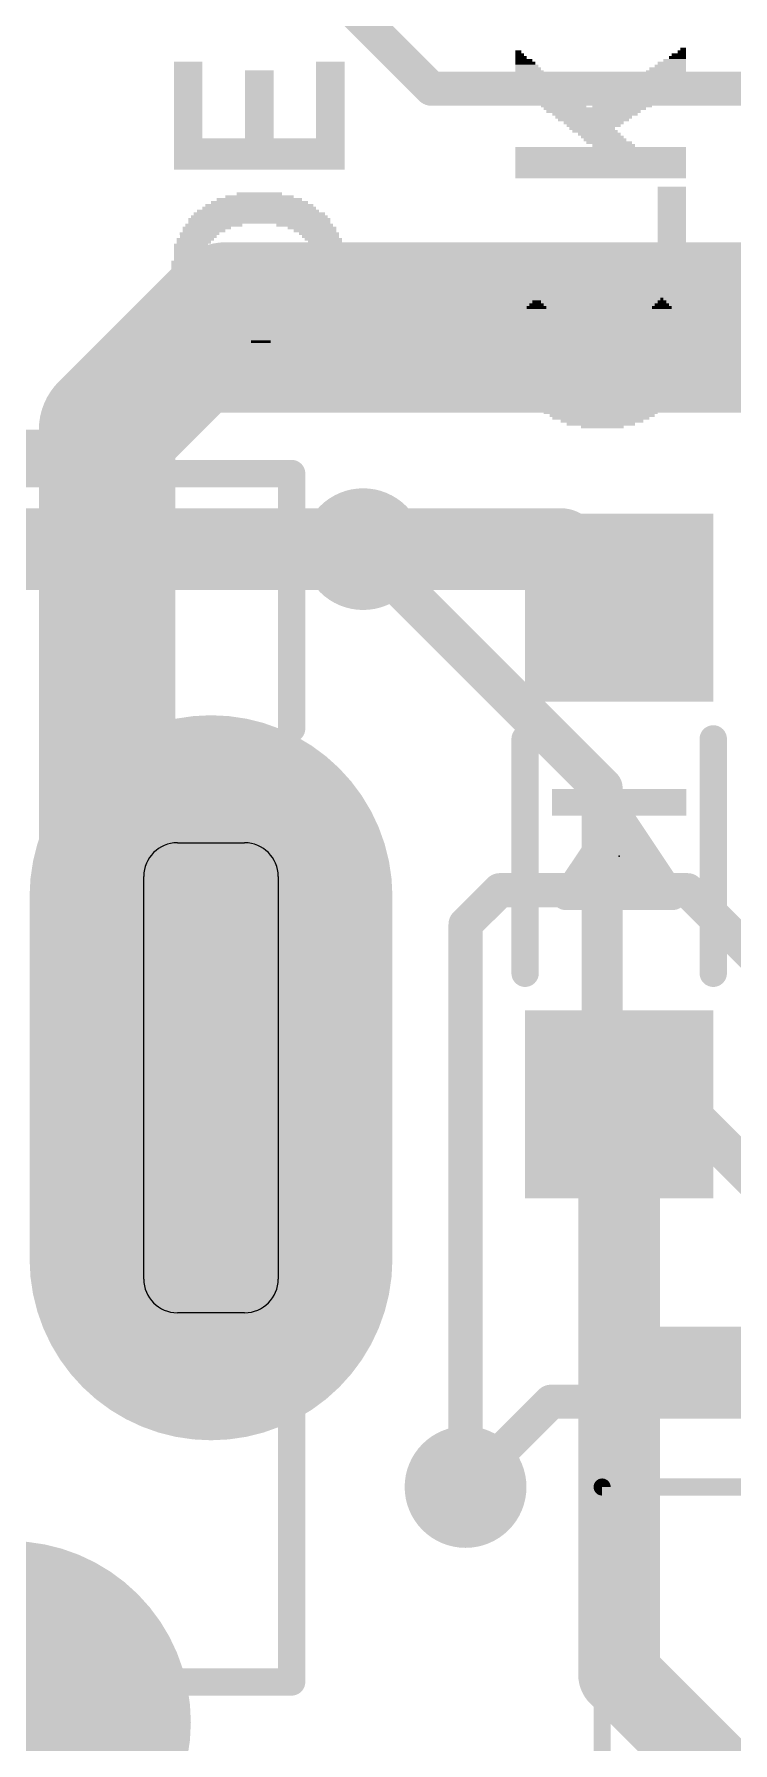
# Model space of a CAD drawing. Extents: x -1.3 to 65.2, y -0.1 to 30.9.
# Drawn here: x 11.01 to 16.21, y 7.49 to 20.22 of the extents above; entities that cross this region are included whole.
import ezdxf

# ---------------------------------------------------------------- set-up
doc = ezdxf.new("R2010")
doc.units = 0
for name, color, linetype in [('1', 12, 'CONTINUOUS'), ('16', 132, 'CONTINUOUS'), ('17', 110, 'CONTINUOUS'), ('18', 110, 'CONTINUOUS'), ('20', 40, 'CONTINUOUS'), ('200', 40, 'CONTINUOUS'), ('21', 40, 'CONTINUOUS'), ('23', 53, 'CONTINUOUS')]:
    doc.layers.add(name, color=color, linetype=linetype)

# ---------------------------------------------------------------- blocks, each defined once
blk = doc.blocks.new('RECT')
blk.add_solid([(-0.5, -0.5), (0.5, -0.5), (-0.5, 0.5), (0.5, 0.5)])
blk = doc.blocks.new('LONGP100')
at = {"const_width": 1}
blk.add_lwpolyline([(-0.5, 0), (0.5, 0)], dxfattribs=at)
at = {"const_width": 0.5}
for points in [[(-0.5, 0.25, 1), (-0.5, -0.25)], [(0.5, -0.25, 1), (0.5, 0.25)]]:
    blk.add_lwpolyline(points, format="xyb", dxfattribs=at)
blk = doc.blocks.new('ROUNDV')
at = {"const_width": 0.5}
blk.add_lwpolyline([(0, -0.25, 1), (0, 0.25, 1), (0, -0.25)], format="xyb", dxfattribs=at)

msp = doc.modelspace()

# ---------------------------------------------------------------- linework, layer by layer
at = {"layer": '1'}
for points, const_width in [([(12.7, 21.082), (13.97, 19.812)], 0.254), ([(13.97, 19.812), (16.383, 19.812)], 0.254), ([(12.446, 18.161), (11.557, 17.272)], 1.016), ([(12.446, 18.161), (16.256, 18.161)], 1.016), ([(16.256, 18.161), (18.415, 16.002)], 1.016), ([(11.557, 17.272), (11.557, 13.219)], 1.016), ([(14.931, 16.383), (13.462, 16.383)], 0.6096), ([(15.367, 15.947), (14.931, 16.383)], 0.6096), ([(14.478, 13.843), (14.224, 13.589)], 0.254), ([(15.875, 13.843), (14.478, 13.843)], 0.254), ([(16.51, 13.208), (15.875, 13.843)], 0.254), ([(11.557, 13.219), (12.33, 12.446)], 1.016), ([(14.224, 13.589), (14.224, 9.398)], 0.254), ([(15.367, 12.247), (15.367, 10.287)], 0.6096), ([(15.367, 10.287), (15.367, 8.001)], 0.6096), ([(15.367, 10.287), (16.857, 10.287)], 0.6096), ([(15.367, 8.001), (19.05, 4.318)], 0.6096)]:
    msp.add_lwpolyline(points, dxfattribs=dict(at, const_width=const_width))
for points, const_width in [([(13.97, 19.8755, 1), (13.97, 19.7485)], 0.127), ([(13.9251, 19.7671, 1), (14.0149, 19.8569)], 0.127), ([(12.446, 18.415, 1), (12.446, 17.907)], 0.508), ([(12.6256, 17.9814, 1), (12.2664, 18.3406)], 0.508), ([(16.4356, 18.3406, 1), (16.0764, 17.9814)], 0.508), ([(16.256, 17.907, 1), (16.256, 18.415)], 0.508), ([(11.811, 17.272, 1), (11.303, 17.272)], 0.508), ([(11.3774, 17.4516, 1), (11.7366, 17.0924)], 0.508), ([(13.462, 16.5354, 1), (13.462, 16.2306)], 0.3048), ([(15.0388, 16.4908, 1), (14.8232, 16.2752)], 0.3048), ([(14.931, 16.2306, 1), (14.931, 16.5354)], 0.3048), ([(15.2592, 15.8392, 1), (15.4748, 16.0548)], 0.3048), ([(14.478, 13.9065, 1), (14.478, 13.7795)], 0.127), ([(14.5229, 13.7981, 1), (14.4331, 13.8879)], 0.127), ([(15.9199, 13.8879, 1), (15.8301, 13.7981)], 0.127), ([(15.875, 13.7795, 1), (15.875, 13.9065)], 0.127), ([(11.7366, 13.3986, 1), (11.3774, 13.0394)], 0.508), ([(14.2875, 13.589, 1), (14.1605, 13.589)], 0.127), ([(14.1791, 13.6339, 1), (14.2689, 13.5441)], 0.127), ([(11.303, 13.219, 1), (11.811, 13.219)], 0.508), ([(12.1504, 12.2664, 1), (12.5096, 12.6256)], 0.508), ([(15.5194, 12.247, 1), (15.2146, 12.247)], 0.3048), ([(15.5194, 10.287, 1), (15.2146, 10.287)], 0.3048), ([(15.367, 10.4394, 1), (15.367, 10.1346)], 0.3048), ([(15.2146, 10.287, 1), (15.5194, 10.287)], 0.3048), ([(14.1605, 9.398, 1), (14.2875, 9.398)], 0.127), ([(15.4748, 8.1088, 1), (15.2592, 7.8932)], 0.3048), ([(15.2146, 8.001, 1), (15.5194, 8.001)], 0.3048)]:
    msp.add_lwpolyline(points, format="xyb", dxfattribs=dict(at, const_width=const_width))
at = {"layer": '16'}
for points, const_width in [([(12.319, 17.526), (11.938, 17.145)], 0.254), ([(24.257, 17.526), (12.319, 17.526)], 0.254), ([(11.938, 17.145), (5.842, 17.145)], 0.254), ([(3.302, 16.383), (13.462, 16.383)], 0.6096), ([(15.24, 14.605), (13.462, 16.383)], 0.3048), ([(15.24, 12.827), (15.24, 14.605)], 0.3048), ([(17.145, 10.922), (15.24, 12.827)], 0.3048), ([(14.224, 9.398), (14.859, 10.033)], 0.254), ([(14.859, 10.033), (26.67, 10.033)], 0.254)]:
    msp.add_lwpolyline(points, dxfattribs=dict(at, const_width=const_width))
for points, const_width in [([(12.319, 17.5895, 1), (12.319, 17.4625)], 0.127), ([(12.3639, 17.4811, 1), (12.2741, 17.5709)], 0.127), ([(11.8931, 17.1899, 1), (11.9829, 17.1001)], 0.127), ([(11.938, 17.0815, 1), (11.938, 17.2085)], 0.127), ([(13.462, 16.2306, 1), (13.462, 16.5354)], 0.3048), ([(13.5159, 16.4369, 1), (13.4081, 16.3291)], 0.1524), ([(15.3162, 14.605, 1), (15.1638, 14.605)], 0.1524), ([(15.1861, 14.5511, 1), (15.2939, 14.6589)], 0.1524), ([(15.2939, 12.8809, 1), (15.1861, 12.7731)], 0.1524), ([(15.1638, 12.827, 1), (15.3162, 12.827)], 0.1524), ([(14.859, 10.0965, 1), (14.859, 9.9695)], 0.127), ([(14.9039, 9.9881, 1), (14.8141, 10.0779)], 0.127), ([(14.1791, 9.4429, 1), (14.2689, 9.3531)], 0.127)]:
    msp.add_lwpolyline(points, format="xyb", dxfattribs=dict(at, const_width=const_width))
at = {"layer": '20'}
for p, q in [((12.08, 14.196), (12.58, 14.196)), ((11.83, 10.946), (11.83, 13.946)), ((12.83, 13.946), (12.83, 10.946)), ((12.58, 10.696), (12.08, 10.696))]:
    msp.add_line(p, q, dxfattribs=at)
for centre, start, end in [((12.08, 13.946), 90, 180), ((12.58, 13.946), 0, 90), ((12.08, 10.946), 180, 270), ((12.58, 10.946), 270, 0)]:
    msp.add_arc(centre, 0.25, start, end, dxfattribs=at)
at = {"layer": '21'}
for points, const_width in [([(2.03, 16.946), (12.93, 16.946)], 0.2032), ([(12.93, 16.946), (12.93, 15.046)], 0.2032), ([(14.667, 13.224), (14.667, 14.97)], 0.2032), ([(16.067, 14.97), (16.067, 13.224)], 0.2032), ([(14.967, 13.797), (15.367, 14.397)], 0.2032), ([(15.367, 14.397), (15.767, 13.797)], 0.2032), ([(15.167, 13.897), (15.367, 14.197)], 0.2032), ([(15.367, 14.197), (15.567, 13.897)], 0.2032), ([(15.567, 13.897), (15.167, 13.897)], 0.2032), ([(15.2495, 14.0208), (15.4845, 14.0208)], 0.2032), ([(15.767, 13.797), (14.967, 13.797)], 0.2032), ([(12.93, 7.946), (12.93, 10.046)], 0.2032), ([(15.24, 0.508), (15.24, 9.398)], 0.127), ([(15.24, 9.398), (27.94, 9.398)], 0.127), ([(12.93, 7.946), (11.83, 7.946)], 0.2032)]:
    msp.add_lwpolyline(points, dxfattribs=dict(at, const_width=const_width))
for points, const_width in [([(12.9808, 16.946, 1), (12.8792, 16.946)], 0.1016), ([(12.93, 16.8952, 1), (12.93, 16.9968)], 0.1016), ([(12.8792, 15.046, 1), (12.9808, 15.046)], 0.1016), ([(14.7178, 14.97, 1), (14.6162, 14.97)], 0.1016), ([(16.1178, 14.97, 1), (16.0162, 14.97)], 0.1016), ([(15.4093, 14.4252, 1), (15.3247, 14.3688)], 0.1016), ([(15.4093, 14.3688, 1), (15.3247, 14.4252)], 0.1016), ([(15.4093, 14.2252, 1), (15.3247, 14.1688)], 0.1016), ([(15.4093, 14.1688, 1), (15.3247, 14.2252)], 0.1016), ([(15.167, 13.9478, 1), (15.167, 13.8462)], 0.1016), ([(15.2495, 14.0716, 1), (15.2495, 13.97)], 0.1016), ([(15.4845, 13.97, 1), (15.4845, 14.0716)], 0.1016), ([(15.567, 13.8462, 1), (15.567, 13.9478)], 0.1016), ([(14.967, 13.8478, 1), (14.967, 13.7462)], 0.1016), ([(14.9247, 13.8252, 1), (15.0093, 13.7688)], 0.1016), ([(15.1247, 13.9252, 1), (15.2093, 13.8688)], 0.1016), ([(15.5247, 13.8688, 1), (15.6093, 13.9252)], 0.1016), ([(15.7247, 13.7688, 1), (15.8093, 13.8252)], 0.1016), ([(15.767, 13.7462, 1), (15.767, 13.8478)], 0.1016), ([(14.6162, 13.224, 1), (14.7178, 13.224)], 0.1016), ([(16.0162, 13.224, 1), (16.1178, 13.224)], 0.1016), ([(12.9808, 10.046, 1), (12.8792, 10.046)], 0.1016), ([(15.2718, 9.398, 1), (15.2082, 9.398)], 0.0635), ([(15.24, 9.4298, 1), (15.24, 9.3662)], 0.0635), ([(11.83, 7.9968, 1), (11.83, 7.8952)], 0.1016), ([(12.93, 7.8952, 1), (12.93, 7.9968)], 0.1016), ([(12.8792, 7.946, 1), (12.9808, 7.946)], 0.1016)]:
    msp.add_lwpolyline(points, format="xyb", dxfattribs=dict(at, const_width=const_width))
at = {"layer": '23'}
msp.add_point((15.367, 14.097), dxfattribs=at)

# ---------------------------------------------------------------- block references
at = {"layer": '1', "xscale": 1.4, "yscale": 1.4}
for p in [(15.367, 15.947), (15.367, 12.247)]:
    msp.add_blockref('RECT', p, dxfattribs=at)
at = {"layer": '17', "xscale": 2.7, "yscale": 2.7, "rotation": 270}
msp.add_blockref('LONGP100', (12.33, 12.446), dxfattribs=at)
msp.add_blockref('LONGP100', (12.33, 12.446), dxfattribs=at)
at = {"layer": '17', "xscale": 2.7, "yscale": 2.7}
msp.add_blockref('LONGP100', (9.48, 7.646), dxfattribs=at)
msp.add_blockref('LONGP100', (9.48, 7.646), dxfattribs=at)
at = {"layer": '18', "xscale": 0.9064, "yscale": 0.9064}
for p in [(13.462, 16.383), (13.462, 16.383), (14.224, 9.398), (14.224, 9.398)]:
    msp.add_blockref('ROUNDV', p, dxfattribs=at)
at = {"layer": '200'}
for p, xscale, yscale in [((15.8433, 20.1083), 0.0432, 0.0211), ((12.1603, 20.0025), 0.2108, 0.0213), ((12.1603, 19.9813), 0.2108, 0.0211), ((13.2182, 20.0025), 0.2134, 0.0213), ((13.2182, 19.9813), 0.2134, 0.0211), ((14.6164, 20.0872), 0.0432, 0.0211), ((14.6266, 20.066), 0.0635, 0.0213), ((14.6583, 20.0237), 0.127, 0.0211), ((14.6685, 20.0025), 0.1473, 0.0213), ((14.6799, 19.9813), 0.1702, 0.0211), ((14.6368, 20.0448), 0.0838, 0.0211), ((15.748, 19.9813), 0.2337, 0.0211), ((15.7594, 20.0025), 0.2108, 0.0213), ((15.7797, 20.0237), 0.1702, 0.0211), ((15.8013, 20.0448), 0.127, 0.0211), ((15.8115, 20.066), 0.1067, 0.0213), ((15.8331, 20.0872), 0.0635, 0.0211), ((12.1603, 19.9602), 0.2108, 0.0211), ((12.1603, 19.939), 0.2108, 0.0213), ((12.1603, 19.9178), 0.2108, 0.0211), ((12.1603, 19.8967), 0.2108, 0.0211), ((12.1603, 19.8755), 0.2108, 0.0213), ((12.1603, 19.8543), 0.2108, 0.0211), ((12.6898, 19.939), 0.2134, 0.0213), ((12.6898, 19.9178), 0.2134, 0.0211), ((12.6898, 19.8967), 0.2134, 0.0211), ((12.6898, 19.8755), 0.2134, 0.0213), ((12.6898, 19.8543), 0.2134, 0.0211), ((13.2182, 19.9602), 0.2134, 0.0211), ((13.2182, 19.939), 0.2134, 0.0213), ((13.2182, 19.9178), 0.2134, 0.0211), ((13.2182, 19.8967), 0.2134, 0.0211), ((13.2182, 19.8755), 0.2134, 0.0213), ((13.2182, 19.8543), 0.2134, 0.0211), ((14.6901, 19.9602), 0.1905, 0.0211), ((14.7218, 19.9178), 0.254, 0.0211), ((14.732, 19.8967), 0.2743, 0.0211), ((14.7434, 19.8755), 0.2972, 0.0213), ((14.7003, 19.939), 0.2108, 0.0213), ((14.7536, 19.8543), 0.3175, 0.0211), ((15.6426, 19.8543), 0.4445, 0.0211), ((15.6642, 19.8755), 0.4013, 0.0213), ((15.6845, 19.8967), 0.3607, 0.0211), ((15.6959, 19.9178), 0.3378, 0.0211), ((15.7163, 19.939), 0.2972, 0.0213), ((15.7277, 19.9602), 0.2743, 0.0211), ((12.1603, 19.8332), 0.2108, 0.0211), ((12.1603, 19.812), 0.2108, 0.0213), ((12.1603, 19.7908), 0.2108, 0.0211), ((12.1603, 19.7697), 0.2108, 0.0211), ((12.1603, 19.7485), 0.2108, 0.0213), ((12.1603, 19.7273), 0.2108, 0.0211), ((12.6898, 19.8332), 0.2134, 0.0211), ((12.6898, 19.812), 0.2134, 0.0213), ((12.6898, 19.7908), 0.2134, 0.0211), ((12.6898, 19.7697), 0.2134, 0.0211), ((12.6898, 19.7485), 0.2134, 0.0213), ((12.6898, 19.7273), 0.2134, 0.0211), ((13.2182, 19.8332), 0.2134, 0.0211), ((13.2182, 19.812), 0.2134, 0.0213), ((13.2182, 19.7908), 0.2134, 0.0211), ((13.2182, 19.7697), 0.2134, 0.0211), ((13.2182, 19.7485), 0.2134, 0.0213), ((13.2182, 19.7273), 0.2134, 0.0211), ((14.7739, 19.8332), 0.3581, 0.0211), ((14.7955, 19.812), 0.3607, 0.0213), ((14.8273, 19.7908), 0.3378, 0.0211), ((14.8488, 19.7697), 0.3404, 0.0211), ((14.8793, 19.7485), 0.3607, 0.0213), ((14.9022, 19.7273), 0.3607, 0.0211), ((15.4521, 19.7273), 0.4445, 0.0211), ((15.4838, 19.7485), 0.4216, 0.0213), ((15.5156, 19.7697), 0.4445, 0.0211), ((15.5473, 19.7908), 0.4216, 0.0211), ((15.5791, 19.812), 0.4445, 0.0213), ((15.6108, 19.8332), 0.4216, 0.0211), ((12.1603, 19.7062), 0.2108, 0.0211), ((12.1603, 19.685), 0.2108, 0.0213), ((12.1603, 19.6638), 0.2108, 0.0211), ((12.1603, 19.6427), 0.2108, 0.0211), ((12.1603, 19.6215), 0.2108, 0.0213), ((12.1603, 19.6003), 0.2108, 0.0211), ((12.6898, 19.7062), 0.2134, 0.0211), ((12.6898, 19.685), 0.2134, 0.0213), ((12.6898, 19.6638), 0.2134, 0.0211), ((12.6898, 19.6427), 0.2134, 0.0211), ((12.6898, 19.6215), 0.2134, 0.0213), ((12.6898, 19.6003), 0.2134, 0.0211), ((13.2182, 19.7062), 0.2134, 0.0211), ((13.2182, 19.685), 0.2134, 0.0213), ((13.2182, 19.6638), 0.2134, 0.0211), ((13.2182, 19.6427), 0.2134, 0.0211), ((13.2182, 19.6215), 0.2134, 0.0213), ((13.2182, 19.6003), 0.2134, 0.0211), ((14.9339, 19.7062), 0.3378, 0.0211), ((14.9543, 19.685), 0.3378, 0.0213), ((15.1867, 19.6638), 0.762, 0.0211), ((15.1765, 19.6427), 0.701, 0.0211), ((15.1867, 19.6215), 0.635, 0.0213), ((15.1778, 19.6003), 0.5715, 0.0211), ((15.3886, 19.685), 0.4445, 0.0213), ((15.4089, 19.7062), 0.4445, 0.0211), ((12.1603, 19.5792), 0.2108, 0.0211), ((12.1603, 19.558), 0.2108, 0.0213), ((12.1603, 19.5368), 0.2108, 0.0211), ((12.1603, 19.5157), 0.2108, 0.0211), ((12.1603, 19.4945), 0.2108, 0.0213), ((12.1603, 19.4733), 0.2108, 0.0211), ((12.6898, 19.5792), 0.2134, 0.0211), ((12.6898, 19.558), 0.2134, 0.0213), ((12.6898, 19.5368), 0.2134, 0.0211), ((12.6898, 19.5157), 0.2134, 0.0211), ((12.6898, 19.4945), 0.2134, 0.0213), ((12.6898, 19.4733), 0.2134, 0.0211), ((13.2182, 19.5792), 0.2134, 0.0211), ((13.2182, 19.558), 0.2134, 0.0213), ((13.2182, 19.5368), 0.2134, 0.0211), ((13.2182, 19.5157), 0.2134, 0.0211), ((13.2182, 19.4945), 0.2134, 0.0213), ((13.2182, 19.4733), 0.2134, 0.0211), ((15.1765, 19.5792), 0.5283, 0.0211), ((15.1765, 19.558), 0.447, 0.0213), ((15.1765, 19.5368), 0.4013, 0.0211), ((15.1663, 19.5157), 0.3404, 0.0211), ((15.1879, 19.4945), 0.3378, 0.0213), ((15.2184, 19.4733), 0.3175, 0.0211), ((12.6898, 19.431), 1.27, 0.0213), ((12.6898, 19.4098), 1.27, 0.0211), ((12.6898, 19.3887), 1.27, 0.0211), ((12.6898, 19.3675), 1.27, 0.0213), ((12.6898, 19.3463), 1.27, 0.0211), ((12.1603, 19.4522), 0.2108, 0.0211), ((12.6898, 19.4522), 0.2134, 0.0211), ((13.2182, 19.4522), 0.2134, 0.0211), ((15.2298, 19.3675), 1.27, 0.0213), ((15.2298, 19.3463), 1.27, 0.0211), ((15.2413, 19.4522), 0.3175, 0.0211), ((15.2616, 19.431), 0.3175, 0.0213), ((15.2933, 19.4098), 0.3404, 0.0211), ((15.3251, 19.3887), 0.3175, 0.0211), ((12.6898, 19.3252), 1.27, 0.0211), ((12.6898, 19.304), 1.27, 0.0213), ((12.6898, 19.2828), 1.27, 0.0211), ((12.6898, 19.2617), 1.27, 0.0211), ((12.6898, 19.2405), 1.27, 0.0213), ((12.6898, 19.2193), 1.27, 0.0211), ((15.2298, 19.3252), 1.27, 0.0211), ((15.2298, 19.304), 1.27, 0.0213), ((15.2298, 19.2828), 1.27, 0.0211), ((15.2298, 19.2617), 1.27, 0.0211), ((15.2298, 19.2405), 1.27, 0.0213), ((15.2298, 19.2193), 1.27, 0.0211), ((15.2298, 19.1982), 1.27, 0.0211), ((15.2298, 19.177), 1.27, 0.0213), ((15.2298, 19.1558), 1.27, 0.0211), ((12.6898, 18.9653), 0.7214, 0.0211), ((12.6898, 18.9865), 0.635, 0.0213), ((12.6898, 19.0077), 0.508, 0.0211), ((12.6886, 19.0288), 0.3378, 0.0211), ((15.7594, 19.0712), 0.2108, 0.0211), ((15.7594, 19.05), 0.2108, 0.0213), ((15.7594, 19.0288), 0.2108, 0.0211), ((15.7594, 19.0077), 0.2108, 0.0211), ((15.7594, 18.9865), 0.2108, 0.0213), ((15.7594, 18.9653), 0.2108, 0.0211), ((12.6898, 18.8383), 1.0566, 0.0211), ((12.6898, 18.8595), 1.016, 0.0213), ((12.6898, 18.8807), 0.9754, 0.0211), ((12.6797, 18.9018), 0.9093, 0.0211), ((12.6886, 18.923), 0.8458, 0.0213), ((12.6898, 18.9442), 0.8026, 0.0211), ((15.7594, 18.9442), 0.2108, 0.0211), ((15.7594, 18.923), 0.2108, 0.0213), ((15.7594, 18.9018), 0.2108, 0.0211), ((15.7594, 18.8807), 0.2108, 0.0211), ((15.7594, 18.8595), 0.2108, 0.0213), ((15.7594, 18.8383), 0.2108, 0.0211), ((12.2453, 18.7325), 0.2946, 0.0213), ((12.2352, 18.7113), 0.2743, 0.0211), ((12.2987, 18.7748), 0.3607, 0.0211), ((12.2771, 18.7537), 0.3175, 0.0211), ((12.3508, 18.796), 0.4242, 0.0213), ((12.6898, 18.8172), 1.0566, 0.0211), ((13.0277, 18.796), 0.4216, 0.0213), ((13.081, 18.7748), 0.3607, 0.0211), ((13.1026, 18.7537), 0.3175, 0.0211), ((13.1331, 18.7325), 0.2972, 0.0213), ((13.1445, 18.7113), 0.2743, 0.0211), ((15.7594, 18.8172), 0.2108, 0.0211), ((15.7594, 18.796), 0.2108, 0.0213), ((15.7594, 18.7748), 0.2108, 0.0211), ((15.7594, 18.7537), 0.2108, 0.0211), ((15.7594, 18.7325), 0.2108, 0.0213), ((15.7594, 18.7113), 0.2108, 0.0211), ((12.1818, 18.6478), 0.254, 0.0211), ((12.1717, 18.6267), 0.2337, 0.0211), ((12.1717, 18.6055), 0.2337, 0.0213), ((12.1603, 18.5843), 0.2108, 0.0211), ((12.2136, 18.6902), 0.2769, 0.0211), ((12.2022, 18.669), 0.254, 0.0213), ((13.1661, 18.6902), 0.2769, 0.0211), ((13.1775, 18.669), 0.254, 0.0213), ((13.1978, 18.6478), 0.254, 0.0211), ((13.208, 18.6267), 0.2337, 0.0211), ((13.208, 18.6055), 0.2337, 0.0213), ((13.2182, 18.5843), 0.2134, 0.0211), ((15.7594, 18.6902), 0.2108, 0.0211), ((15.7594, 18.669), 0.2108, 0.0213), ((15.7594, 18.6478), 0.2108, 0.0211), ((15.7594, 18.6267), 0.2108, 0.0211), ((15.7594, 18.6055), 0.2108, 0.0213), ((15.7594, 18.5843), 0.2108, 0.0211), ((12.1501, 18.5208), 0.2311, 0.0211), ((12.1399, 18.4997), 0.2108, 0.0211), ((12.1399, 18.4785), 0.2108, 0.0213), ((12.1399, 18.4573), 0.2108, 0.0211), ((12.1603, 18.5632), 0.2108, 0.0211), ((12.1603, 18.542), 0.2108, 0.0213), ((13.2182, 18.5632), 0.2134, 0.0211), ((13.2283, 18.542), 0.2337, 0.0213), ((13.2398, 18.5208), 0.2108, 0.0211), ((13.2398, 18.4997), 0.2108, 0.0211), ((13.2398, 18.4785), 0.2108, 0.0213), ((13.2398, 18.4573), 0.2108, 0.0211), ((15.2298, 18.542), 1.27, 0.0213), ((15.2298, 18.5208), 1.27, 0.0211), ((15.2298, 18.4997), 1.27, 0.0211), ((15.2298, 18.4785), 1.27, 0.0213), ((15.2298, 18.4573), 1.27, 0.0211), ((15.7594, 18.5632), 0.2108, 0.0211), ((12.1818, 18.3303), 0.254, 0.0211), ((12.1603, 18.4362), 0.2108, 0.0211), ((12.1603, 18.415), 0.2108, 0.0213), ((12.1603, 18.3938), 0.2108, 0.0211), ((12.1717, 18.3727), 0.2337, 0.0211), ((12.1717, 18.3515), 0.2337, 0.0213), ((13.1978, 18.3303), 0.254, 0.0211), ((13.208, 18.3727), 0.2337, 0.0211), ((13.208, 18.3515), 0.2337, 0.0213), ((13.2283, 18.4362), 0.2337, 0.0211), ((13.2182, 18.415), 0.2134, 0.0213), ((13.2182, 18.3938), 0.2134, 0.0211), ((15.2298, 18.4362), 1.27, 0.0211), ((15.2298, 18.415), 1.27, 0.0213), ((15.2298, 18.3938), 1.27, 0.0211), ((15.2298, 18.3727), 1.27, 0.0211), ((15.2298, 18.3515), 1.27, 0.0213), ((12.2136, 18.2668), 0.2769, 0.0211), ((12.192, 18.3092), 0.2337, 0.0211), ((12.2022, 18.288), 0.254, 0.0213), ((12.2453, 18.2457), 0.2946, 0.0211), ((12.2568, 18.2245), 0.3175, 0.0213), ((12.2873, 18.2033), 0.3378, 0.0211), ((13.0924, 18.2033), 0.3378, 0.0211), ((13.1229, 18.2245), 0.3175, 0.0213), ((13.1331, 18.2457), 0.2972, 0.0211), ((13.1661, 18.2668), 0.2769, 0.0211), ((13.1775, 18.288), 0.254, 0.0213), ((13.1877, 18.3092), 0.2337, 0.0211), ((14.7523, 18.2033), 0.1067, 0.0211), ((14.7536, 18.2245), 0.0635, 0.0213), ((15.6845, 18.2033), 0.1067, 0.0211), ((15.6858, 18.2245), 0.0635, 0.0213), ((15.6845, 18.2457), 0.0203, 0.0211), ((12.3292, 18.1822), 0.381, 0.0211), ((12.3927, 18.161), 0.508, 0.0213), ((12.6898, 18.1398), 1.0566, 0.0211), ((12.6898, 18.1187), 1.016, 0.0211), ((12.6898, 18.0975), 0.9754, 0.0213), ((12.6898, 18.0763), 0.9296, 0.0211), ((12.9858, 18.161), 0.5055, 0.0213), ((13.0594, 18.1822), 0.4039, 0.0211), ((14.7752, 18.0975), 0.2743, 0.0213), ((14.765, 18.0763), 0.254, 0.0211), ((14.7853, 18.1187), 0.254, 0.0211), ((14.7752, 18.1398), 0.2337, 0.0211), ((14.7523, 18.1822), 0.1473, 0.0211), ((14.7739, 18.161), 0.1905, 0.0213), ((15.6642, 18.1187), 0.2743, 0.0211), ((15.6743, 18.1398), 0.254, 0.0211), ((15.6845, 18.0975), 0.2743, 0.0213), ((15.6743, 18.161), 0.2134, 0.0213), ((15.6947, 18.0763), 0.254, 0.0211), ((15.6845, 18.1822), 0.1473, 0.0211), ((12.6898, 18.0552), 0.889, 0.0211), ((12.7, 18.034), 0.823, 0.0213), ((12.6898, 18.0128), 0.762, 0.0211), ((12.6898, 17.9917), 0.6756, 0.0211), ((12.7, 17.9705), 0.569, 0.0213), ((12.6898, 17.9493), 0.4216, 0.0211), ((14.7218, 18.0128), 0.254, 0.0211), ((14.7104, 17.9917), 0.2311, 0.0211), ((14.7104, 17.9705), 0.2311, 0.0213), ((14.7003, 17.9493), 0.2108, 0.0211), ((14.7422, 18.0552), 0.254, 0.0211), ((14.7422, 18.034), 0.254, 0.0213), ((15.7175, 18.0552), 0.254, 0.0211), ((15.7175, 18.034), 0.254, 0.0213), ((15.7277, 18.0128), 0.2337, 0.0211), ((15.748, 17.9917), 0.2337, 0.0211), ((15.748, 17.9705), 0.2337, 0.0213), ((15.7594, 17.9493), 0.2108, 0.0211), ((12.7, 17.9282), 0.1473, 0.0211), ((14.7003, 17.9282), 0.2108, 0.0211), ((14.7003, 17.907), 0.2108, 0.0213), ((14.7003, 17.8858), 0.2108, 0.0211), ((14.7003, 17.8647), 0.2108, 0.0211), ((14.7003, 17.8435), 0.2108, 0.0213), ((14.7003, 17.8223), 0.2108, 0.0211), ((15.7594, 17.9282), 0.2108, 0.0211), ((15.7594, 17.907), 0.2108, 0.0213), ((15.7594, 17.8858), 0.2108, 0.0211), ((15.7696, 17.8647), 0.2311, 0.0211), ((15.7696, 17.8223), 0.2311, 0.0211), ((15.7797, 17.8435), 0.2108, 0.0213), ((14.7104, 17.7377), 0.2311, 0.0211), ((14.7104, 17.7165), 0.2311, 0.0213), ((14.7218, 17.6953), 0.254, 0.0211), ((14.7003, 17.8012), 0.2108, 0.0211), ((14.7003, 17.78), 0.2108, 0.0213), ((14.7003, 17.7588), 0.2108, 0.0211), ((15.7378, 17.6953), 0.254, 0.0211), ((15.748, 17.7377), 0.2337, 0.0211), ((15.748, 17.7165), 0.2337, 0.0213), ((15.7696, 17.8012), 0.2311, 0.0211), ((15.7594, 17.78), 0.2108, 0.0213), ((15.7594, 17.7588), 0.2108, 0.0211), ((14.732, 17.6742), 0.2337, 0.0211), ((14.7536, 17.6318), 0.2769, 0.0211), ((14.7422, 17.653), 0.254, 0.0213), ((14.7752, 17.6107), 0.2743, 0.0211), ((14.7955, 17.5895), 0.315, 0.0213), ((14.8171, 17.5683), 0.3175, 0.0211), ((15.6528, 17.5683), 0.3378, 0.0211), ((15.6629, 17.5895), 0.3175, 0.0213), ((15.6959, 17.6107), 0.2972, 0.0211), ((15.7061, 17.6318), 0.2769, 0.0211), ((15.7175, 17.653), 0.254, 0.0213), ((15.7378, 17.6742), 0.254, 0.0211), ((14.8488, 17.5472), 0.381, 0.0211), ((14.8908, 17.526), 0.4242, 0.0213), ((15.24, 17.5048), 1.082, 0.0211), ((15.24, 17.4837), 1.0363, 0.0211), ((15.24, 17.4625), 0.9957, 0.0213), ((15.2413, 17.4413), 0.9525, 0.0211), ((15.5689, 17.526), 0.4242, 0.0213), ((15.6108, 17.5472), 0.381, 0.0211), ((15.24, 17.4202), 0.9093, 0.0211), ((15.2298, 17.399), 0.8484, 0.0213), ((15.24, 17.3778), 0.7823, 0.0211), ((15.2298, 17.3567), 0.7214, 0.0211), ((15.24, 17.3355), 0.6147, 0.0213), ((15.2298, 17.3143), 0.508, 0.0211), ((15.2413, 17.2932), 0.3175, 0.0211)]:
    msp.add_blockref('RECT', p, dxfattribs=dict(at, xscale=xscale, yscale=yscale))
at = {"layer": '21', "xscale": 0.2, "rotation": 270}
msp.add_blockref('RECT', (15.367, 14.497), dxfattribs=at)

doc.saveas('drawing.dxf')
